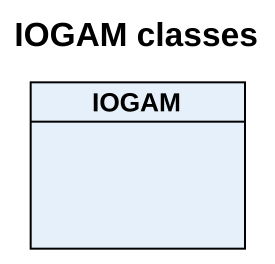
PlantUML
@startuml
title IOGAM classes
hide circle
hide empty members
class IOGAM
@enduml
